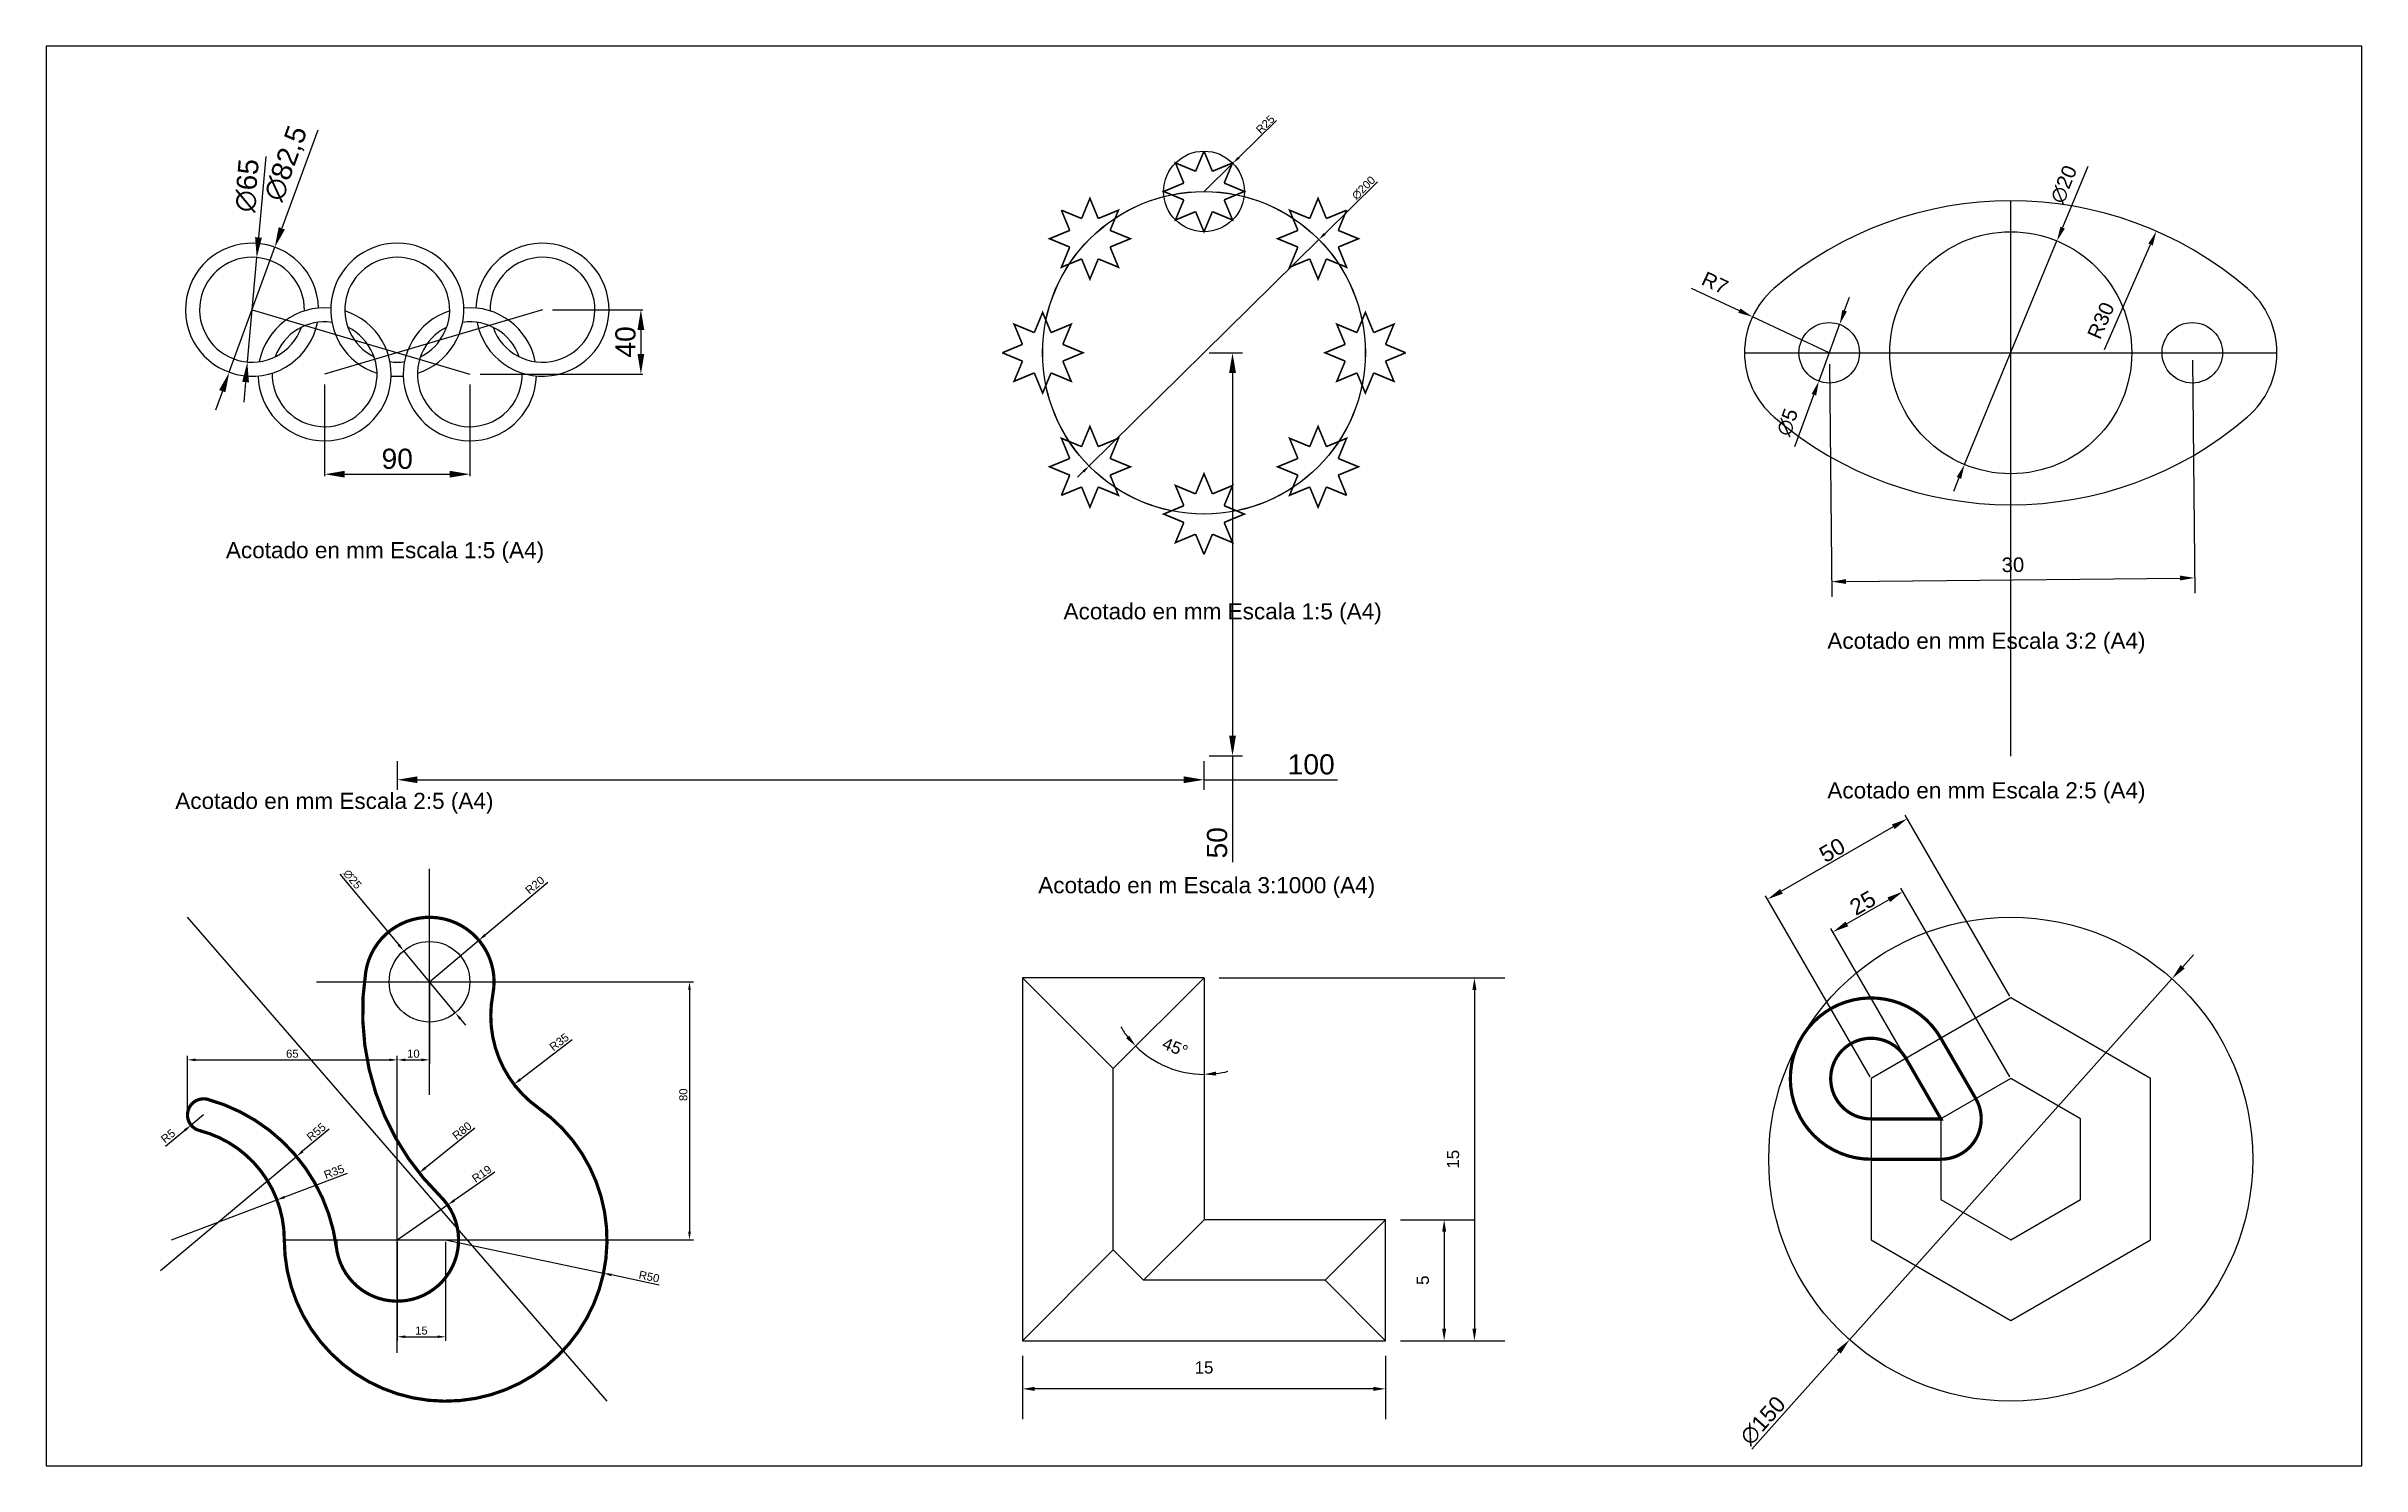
# Model space of a CAD drawing. Header units: millimetres. Extents: x 89 to 376, y 26 to 202.
import ezdxf

# ---------------------------------------------------------------- set-up
doc = ezdxf.new("R2010")
doc.units = ezdxf.units.MM
for name, color, linetype in [('cota', 8, 'Continuous'), ('Cotas', 8, 'Continuous'), ('ctoa', 8, 'Continuous')]:
    doc.layers.add(name, color=color, linetype=linetype)
doc.styles.get("Standard").update_dxf_attribs({"font": 'arial.ttf'})
doc.dimstyles.new('ISO-25', dxfattribs={"dimtxt": 2.5, "dimasz": 2.5, "dimexe": 1.25, "dimexo": 0.625, "dimtad": 1, "dimtxsty": 'Standard', "dimcen": 2.5, "dimadec": 0, "dimazin": 0, "dimtfac": 1, "dimtmove": 0, "dimatfit": 3, "dimfxl": 1, "dimarcsym": 0})

# ---------------------------------------------------------------- blocks, each defined once
blk = doc.blocks.new('*D10')
at = {"layer": 'Cotas', "color": 0, "lineweight": -2, "transparency": 16777216}
for p, q in [((-81.5, 121.6), (-86, 71.5)), ((-92.9, -5.7), (-87.1, 59)), ((-94, -18.2), (-95.1, -30.6))]:
    blk.add_line(p, q, dxfattribs=at)
at = {"layer": 'Cotas', "color": 0, "transparency": 16777216}
for points in [[(-88.1, 71.7), (-83.9, 71.3), (-87.1, 59)], [(-96.1, -18), (-91.9, -18.3), (-92.9, -5.7)]]:
    blk.add_solid(points, dxfattribs=at)
at = {"layer": 'Defpoints', "color": 0, "transparency": 16777216}
for p in [(-87.1, 59), (-92.9, -5.7)]:
    blk.add_point(p, dxfattribs=at)
at = {"layer": 'Cotas', "color": 0, "transparency": 16777216, "insert": (-93, 103.7), "char_height": 12.5, "attachment_point": 5, "rotation": 84.8784}
blk.add_mtext('∅65', dxfattribs=at)
blk = doc.blocks.new('*D11')
at = {"layer": 'Cotas', "color": 0, "lineweight": -2, "transparency": 16777216}
for p, q in [((-49.3, 138.1), (-71.6, 77.2)), ((-104.1, -12.1), (-75.9, 65.4)), ((-108.4, -23.8), (-112.7, -35.6))]:
    blk.add_line(p, q, dxfattribs=at)
at = {"layer": 'Cotas', "color": 0, "transparency": 16777216}
for points in [[(-73.5, 77.9), (-69.6, 76.4), (-75.9, 65.4)], [(-110.4, -23.1), (-106.5, -24.5), (-104.1, -12.1)]]:
    blk.add_solid(points, dxfattribs=at)
at = {"layer": 'Defpoints', "color": 0, "transparency": 16777216}
for p in [(-75.9, 65.4), (-104.1, -12.1)]:
    blk.add_point(p, dxfattribs=at)
at = {"layer": 'Cotas', "color": 0, "transparency": 16777216, "insert": (-68.5, 117.2), "char_height": 12.5, "attachment_point": 5, "rotation": 69.9387}
blk.add_mtext('∅82,5', dxfattribs=at)
blk = doc.blocks.new('*D12')
at = {"layer": 'Cotas', "color": 0, "lineweight": -2, "transparency": 16777216}
for p, q in [((-45, -19.6), (-45, -76.5)), ((45, -19.6), (45, -76.5)), ((-32.5, -75.3), (32.5, -75.3))]:
    blk.add_line(p, q, dxfattribs=at)
at = {"layer": 'Cotas', "color": 0, "transparency": 16777216}
for points in [[(-32.5, -73.2), (-32.5, -77.4), (-45, -75.3)], [(32.5, -73.2), (32.5, -77.4), (45, -75.3)]]:
    blk.add_solid(points, dxfattribs=at)
at = {"layer": 'Defpoints', "color": 0, "transparency": 16777216}
for p in [(-45, -13.3), (45, -13.3), (45, -75.3)]:
    blk.add_point(p, dxfattribs=at)
at = {"layer": 'Cotas', "color": 0, "transparency": 16777216, "insert": (0, -65.8), "char_height": 12.5, "attachment_point": 5}
blk.add_mtext('90', dxfattribs=at)
blk = doc.blocks.new('*D13')
at = {"layer": 'Cotas', "color": 0, "lineweight": -2, "transparency": 16777216}
for p, q in [((96.3, 26.7), (152.2, 26.7)), ((151, 14.2), (151, -0.8)), ((51.3, -13.3), (152.2, -13.3))]:
    blk.add_line(p, q, dxfattribs=at)
at = {"layer": 'Cotas', "color": 0, "transparency": 16777216}
for points in [[(148.9, 14.2), (153.1, 14.2), (151, 26.7)], [(148.9, -0.8), (153.1, -0.8), (151, -13.3)]]:
    blk.add_solid(points, dxfattribs=at)
at = {"layer": 'Defpoints', "color": 0, "transparency": 16777216}
for p in [(90, 26.7), (45, -13.3), (151, -13.3)]:
    blk.add_point(p, dxfattribs=at)
at = {"layer": 'Cotas', "color": 0, "transparency": 16777216, "insert": (141.5, 6.7), "char_height": 12.5, "attachment_point": 5, "rotation": 90}
blk.add_mtext('40', dxfattribs=at)
blk = doc.blocks.new('*D20')
at = {"layer": 'cota', "color": 0, "lineweight": -2, "transparency": 16777216}
for p, q in [((-14.99, -0.94), (-14.79, -20.17)), ((15.01, -0.62), (15.21, -19.86)), ((-13.61, -18.91), (13.99, -18.62))]:
    blk.add_line(p, q, dxfattribs=at)
at = {"layer": 'cota', "color": 0, "transparency": 16777216}
for points in [[(-13.61, -18.71), (-13.6, -19.11), (-14.81, -18.92)], [(13.99, -18.42), (14, -18.82), (15.19, -18.61)]]:
    blk.add_solid(points, dxfattribs=at)
at = {"layer": 'Defpoints', "color": 0, "transparency": 16777216}
for p in [(-15, -0.31), (15, 0), (15.19, -18.61)]:
    blk.add_point(p, dxfattribs=at)
at = {"layer": 'cota', "color": 0, "transparency": 16777216, "insert": (0.18, -17.53), "char_height": 1.2, "attachment_point": 5, "rotation": 0.595}
blk.add_mtext('30', dxfattribs=at)
blk = doc.blocks.new('*D21')
at = {"layer": 'cota', "color": 0, "lineweight": -2, "transparency": 16777216}
blk.add_line((7.76, 0.28), (11.55, 8.95), dxfattribs=at)
at = {"layer": 'cota', "color": 0, "transparency": 16777216}
blk.add_solid([(11.37, 9.03), (11.74, 8.87), (12.03, 10.04)], dxfattribs=at)
at = {"layer": 'Defpoints', "color": 0, "transparency": 16777216}
for p in [(12.03, 10.04), (0, -17.44)]:
    blk.add_point(p, dxfattribs=at)
at = {"layer": 'cota', "color": 0, "transparency": 16777216, "insert": (7.45, 2.66), "char_height": 1.2, "attachment_point": 5, "rotation": 66.3506}
blk.add_mtext('R30', dxfattribs=at)
blk = doc.blocks.new('*D22')
at = {"layer": 'cota', "color": 0, "lineweight": -2, "transparency": 16777216}
for p, q in [((6.38, 15.4), (4.28, 10.35)), ((-3.82, -9.24), (3.82, 9.24)), ((-4.28, -10.35), (-4.74, -11.46))]:
    blk.add_line(p, q, dxfattribs=at)
at = {"layer": 'cota', "color": 0, "transparency": 16777216}
for points in [[(4.1, 10.42), (4.47, 10.27), (3.82, 9.24)], [(-4.47, -10.27), (-4.1, -10.42), (-3.82, -9.24)]]:
    blk.add_solid(points, dxfattribs=at)
at = {"layer": 'Defpoints', "color": 0, "transparency": 16777216}
for p in [(3.82, 9.24), (-3.82, -9.24)]:
    blk.add_point(p, dxfattribs=at)
at = {"layer": 'cota', "color": 0, "transparency": 16777216, "insert": (4.39, 13.92), "char_height": 1.2, "attachment_point": 5, "rotation": 67.5115}
blk.add_mtext('∅20', dxfattribs=at)
blk = doc.blocks.new('*D23')
at = {"layer": 'cota', "color": 0, "lineweight": -2, "transparency": 16777216}
for p, q in [((-13.73, 3.48), (-13.32, 4.6)), ((-14.14, 2.35), (-15.86, -2.35)), ((-17.83, -7.75), (-16.27, -3.48))]:
    blk.add_line(p, q, dxfattribs=at)
at = {"layer": 'cota', "color": 0, "transparency": 16777216}
for points in [[(-13.92, 3.54), (-13.54, 3.41), (-14.14, 2.35)], [(-16.46, -3.41), (-16.08, -3.54), (-15.86, -2.35)]]:
    blk.add_solid(points, dxfattribs=at)
at = {"layer": 'Defpoints', "color": 0, "transparency": 16777216}
for p in [(-14.14, 2.35), (-15.86, -2.35)]:
    blk.add_point(p, dxfattribs=at)
at = {"layer": 'cota', "color": 0, "transparency": 16777216, "insert": (-18.45, -5.74), "char_height": 1.2, "attachment_point": 5, "rotation": 69.9714}
blk.add_mtext('∅5', dxfattribs=at)
blk = doc.blocks.new('*D24')
at = {"layer": 'cota', "color": 0, "lineweight": -2, "transparency": 16777216}
for p, q in [((-26.4, 5.34), (-22.43, 3.48)), ((-15, 0), (-21.34, 2.97))]:
    blk.add_line(p, q, dxfattribs=at)
at = {"layer": 'cota', "color": 0, "transparency": 16777216}
blk.add_solid([(-22.34, 3.66), (-22.51, 3.3), (-21.34, 2.97)], dxfattribs=at)
at = {"layer": 'Defpoints', "color": 0, "transparency": 16777216}
for p in [(-21.34, 2.97), (-15, 0)]:
    blk.add_point(p, dxfattribs=at)
at = {"layer": 'cota', "color": 0, "transparency": 16777216, "insert": (-24.44, 5.77), "char_height": 1.2, "attachment_point": 5, "rotation": 334.9047}
blk.add_mtext('R7', dxfattribs=at)
blk = doc.blocks.new('*D122')
at = {"layer": 'cota', "color": 0, "lineweight": -2, "transparency": 16777216}
for p, q in [((53.28, 59.67), (56.61, 63.4)), ((49.95, 55.94), (-49.95, -55.94)), ((-80.22, -89.84), (-53.28, -59.67))]:
    blk.add_line(p, q, dxfattribs=at)
at = {"layer": 'cota', "color": 0, "transparency": 16777216}
for points in [[(52.66, 60.23), (53.9, 59.12), (49.95, 55.94)], [(-53.9, -59.12), (-52.66, -60.23), (-49.95, -55.94)]]:
    blk.add_solid(points, dxfattribs=at)
at = {"layer": 'Defpoints', "color": 0, "transparency": 16777216}
for p in [(49.95, 55.94), (-49.95, -55.94)]:
    blk.add_point(p, dxfattribs=at)
at = {"layer": 'cota', "color": 0, "transparency": 16777216, "insert": (-76.79, -81.03), "char_height": 5, "attachment_point": 5, "rotation": 48.23898}
blk.add_mtext('∅150', dxfattribs=at)
blk = doc.blocks.new('*D123')
at = {"layer": 'cota', "color": 0, "lineweight": -2, "transparency": 16777216}
for p, q in [((-37.79, 80.45), (-50.78, 72.95)), ((-0.31, 25.54), (-34.08, 84.03)), ((-21.96, 13.04), (-55.73, 71.53))]:
    blk.add_line(p, q, dxfattribs=at)
at = {"layer": 'cota', "color": 0, "transparency": 16777216}
for points in [[(-38.2, 81.17), (-37.37, 79.73), (-33.46, 82.95)], [(-51.19, 73.67), (-50.36, 72.23), (-55.11, 70.45)]]:
    blk.add_solid(points, dxfattribs=at)
at = {"layer": 'Defpoints', "color": 0, "transparency": 16777216}
for p in [(-55.11, 70.45), (0, 25), (-21.65, 12.5)]:
    blk.add_point(p, dxfattribs=at)
at = {"layer": 'cota', "color": 0, "transparency": 16777216, "insert": (-45.87, 79.45), "char_height": 5, "attachment_point": 5, "rotation": 30}
blk.add_mtext('25', dxfattribs=at)
blk = doc.blocks.new('*D124')
at = {"layer": 'cota', "color": 0, "lineweight": -2, "transparency": 16777216}
for p, q in [((-36.41, 103.06), (-71.05, 83.06)), ((-0.31, 50.54), (-32.7, 106.64)), ((-43.61, 25.54), (-76, 81.64))]:
    blk.add_line(p, q, dxfattribs=at)
at = {"layer": 'cota', "color": 0, "transparency": 16777216}
for points in [[(-36.82, 103.78), (-35.99, 102.34), (-32.08, 105.56)], [(-71.47, 83.78), (-70.63, 82.34), (-75.38, 80.56)]]:
    blk.add_solid(points, dxfattribs=at)
at = {"layer": 'Defpoints', "color": 0, "transparency": 16777216}
for p in [(-75.38, 80.56), (0, 50), (-43.3, 25)]:
    blk.add_point(p, dxfattribs=at)
at = {"layer": 'cota', "color": 0, "transparency": 16777216, "insert": (-55.32, 95.81), "char_height": 5, "attachment_point": 5, "rotation": 30}
blk.add_mtext('50', dxfattribs=at)
blk = doc.blocks.new('*U51')
blk.add_circle((100, 100), 100)
blk = doc.blocks.new('*U52')
at = {"layer": 'ctoa', "color": 0, "linetype": 'ByBlock', "lineweight": -2, "transparency": 16777216}
for p, rotation in [((1934.3, 596.2), 45.00000000000001), ((2075.8, 737.6), 135), ((1934.3, 879), 225.0000000000001), ((1792.9, 737.6), 315), ((2034.3, 637.6), 90.00000000000001), ((2034.3, 837.6), 180), ((1834.3, 837.6), 269.9999999999999)]:
    blk.add_blockref('*U51', p, dxfattribs=dict(at, rotation=rotation))
blk.add_blockref('*U51', (1834.3, 637.6), dxfattribs=at)
blk = doc.blocks.new('*D53')
at = {"layer": 'ctoa', "color": 0, "lineweight": -2, "transparency": 16777216}
for p, q in [((107.6, 106), (74.8, 73.7)), ((-71.2, -70.2), (71.2, 70.2)), ((-74.8, -73.7), (-78.3, -77.2))]:
    blk.add_line(p, q, dxfattribs=at)
at = {"layer": 'ctoa', "color": 0, "transparency": 16777216}
for points in [[(74.2, 74.3), (75.4, 73.1), (71.2, 70.2)], [(-75.4, -73.1), (-74.2, -74.3), (-71.2, -70.2)]]:
    blk.add_solid(points, dxfattribs=at)
at = {"layer": 'Defpoints', "color": 0, "transparency": 16777216}
for p in [(71.2, 70.2), (-71.2, -70.2)]:
    blk.add_point(p, dxfattribs=at)
at = {"layer": 'ctoa', "color": 0, "transparency": 16777216, "insert": (98.9, 102.2), "char_height": 5, "attachment_point": 5, "rotation": 44.5877}
blk.add_mtext('∅200', dxfattribs=at)
blk = doc.blocks.new('*U54')
at = {"const_width": 1}
for points in [[(-5.2, 12.5), (-17.7, 17.7), (-12.5, 5.2)], [(0, 25), (-5.2, 12.5)], [(5.2, 12.5), (0, 25)], [(12.5, 5.2), (17.7, 17.7), (5.2, 12.5)], [(-12.5, 5.2), (-25, 0), (-12.5, -5.2)], [(12.5, -5.2), (25, 0), (12.5, 5.2)], [(-12.5, -5.2), (-17.7, -17.7), (-5.2, -12.5)], [(-5.2, -12.5), (0, -25), (5.2, -12.5)], [(5.2, -12.5), (17.7, -17.7), (12.5, -5.2)]]:
    blk.add_lwpolyline(points, dxfattribs=at)
blk = doc.blocks.new('*U55')
at = {"color": 0, "linetype": 'ByBlock', "lineweight": -2, "transparency": 16777216}
blk.add_blockref('*U54', (0, 100), dxfattribs=at)
for p, rotation in [((-70.7, 70.7), 45.00000000000001), ((70.7, 70.7), 315.0000000000001), ((-100, 0), 90), ((100, 0), 270), ((-70.7, -70.7), 135), ((70.7, -70.7), 225.0000000000001), ((0, -100), 180)]:
    blk.add_blockref('*U54', p, dxfattribs=dict(at, rotation=rotation))
blk = doc.blocks.new('*D56')
at = {"layer": 'ctoa', "color": 0, "lineweight": -2, "transparency": 16777216}
for p, q in [((45, 143.9), (21.5, 121)), ((0, 100), (17.9, 117.5))]:
    blk.add_line(p, q, dxfattribs=at)
at = {"layer": 'ctoa', "color": 0, "transparency": 16777216}
blk.add_solid([(20.9, 121.5), (22.1, 120.4), (17.9, 117.5)], dxfattribs=at)
at = {"layer": 'Defpoints', "color": 0, "transparency": 16777216}
for p in [(17.9, 117.5), (0, 100)]:
    blk.add_point(p, dxfattribs=at)
at = {"layer": 'ctoa', "color": 0, "transparency": 16777216, "insert": (38, 141.6), "char_height": 5, "attachment_point": 5, "rotation": 44.3022}
blk.add_mtext('R25', dxfattribs=at)
blk = doc.blocks.new('*D62')
at = {"layer": 'cota', "color": 0, "lineweight": -2, "transparency": 16777216}
for p, q in [((0.625, 7.5), (12.423, 7.5)), ((11.173, 7), (11.173, -7)), ((8.125, -7.5), (12.423, -7.5))]:
    blk.add_line(p, q, dxfattribs=at)
at = {"layer": 'cota', "color": 0, "transparency": 16777216}
for points in [[(11.09, 7), (11.256, 7), (11.173, 7.5)], [(11.09, -7), (11.256, -7), (11.173, -7.5)]]:
    blk.add_solid(points, dxfattribs=at)
at = {"layer": 'Defpoints', "color": 0, "transparency": 16777216}
for p in [(0, 7.5), (7.5, -7.5), (11.173, -7.5)]:
    blk.add_point(p, dxfattribs=at)
at = {"layer": 'cota', "color": 0, "transparency": 16777216, "insert": (10.293, 0), "char_height": 0.5, "attachment_point": 5, "rotation": 90}
blk.add_mtext('15', dxfattribs=at)
blk = doc.blocks.new('*D63')
at = {"layer": 'cota', "color": 0, "lineweight": -2, "transparency": 16777216}
for p, q in [((8.125, -2.5), (11.173, -2.5)), ((9.923, -3), (9.923, -7)), ((8.125, -7.5), (11.173, -7.5))]:
    blk.add_line(p, q, dxfattribs=at)
at = {"layer": 'cota', "color": 0, "transparency": 16777216}
for points in [[(9.84, -3), (10.006, -3), (9.923, -2.5)], [(9.84, -7), (10.006, -7), (9.923, -7.5)]]:
    blk.add_solid(points, dxfattribs=at)
at = {"layer": 'Defpoints', "color": 0, "transparency": 16777216}
for p in [(7.5, -2.5), (7.5, -7.5), (9.923, -7.5)]:
    blk.add_point(p, dxfattribs=at)
at = {"layer": 'cota', "color": 0, "transparency": 16777216, "insert": (9.044, -5), "char_height": 0.5, "attachment_point": 5, "rotation": 90}
blk.add_mtext('5', dxfattribs=at)
blk = doc.blocks.new('*D64')
at = {"layer": 'cota', "color": 0, "lineweight": -2, "transparency": 16777216}
for p, q in [((-7.5, -8.125), (-7.5, -10.74)), ((7.5, -8.125), (7.5, -10.74)), ((7, -9.49), (-7, -9.49))]:
    blk.add_line(p, q, dxfattribs=at)
at = {"layer": 'cota', "color": 0, "transparency": 16777216}
for points in [[(-7, -9.407), (-7, -9.573), (-7.5, -9.49)], [(7, -9.407), (7, -9.573), (7.5, -9.49)]]:
    blk.add_solid(points, dxfattribs=at)
at = {"layer": 'Defpoints', "color": 0, "transparency": 16777216}
for p in [(-7.5, -7.5), (7.5, -7.5), (-7.5, -9.49)]:
    blk.add_point(p, dxfattribs=at)
at = {"layer": 'cota', "color": 0, "transparency": 16777216, "insert": (0, -8.61), "char_height": 0.5, "attachment_point": 5}
blk.add_mtext('15', dxfattribs=at)
blk = doc.blocks.new('*D65')
at = {"layer": 'cota', "color": 0, "lineweight": -2, "transparency": 16777216}
for start, end in [(210.63614, 217.81807), (225, 270), (277.18193, 284.36386)]:
    blk.add_arc((0, 7.5), 3.991, start, end, dxfattribs=at)
at = {"layer": 'cota', "color": 0, "transparency": 16777216}
for points in [[(-3.091, 5.108), (-3.216, 4.997), (-2.822, 4.678)], [(0.504, 3.457), (0.494, 3.623), (0, 3.509)]]:
    blk.add_solid(points, dxfattribs=at)
at = {"layer": 'Defpoints', "color": 0, "transparency": 16777216}
for p in [(0, 7.5), (0, 7.5), (-1.996, 4.043), (-3.75, 3.75), (0, -2.5)]:
    blk.add_point(p, dxfattribs=at)
at = {"layer": 'cota', "color": 0, "transparency": 16777216, "insert": (-1.191, 4.625), "char_height": 0.5, "attachment_point": 5, "rotation": 337.5}
blk.add_mtext('45°', dxfattribs=at)
blk = doc.blocks.new('*D106')
at = {"layer": 'cota', "color": 0, "lineweight": -2, "transparency": 16777216}
for p, q in [((0, -25.62), (0, -56.28)), ((15, -25.62), (15, -56.28)), ((2.5, -55.03), (12.5, -55.03))]:
    blk.add_line(p, q, dxfattribs=at)
at = {"layer": 'cota', "color": 0, "transparency": 16777216}
for points in [[(2.5, -54.61), (2.5, -55.44), (0, -55.03)], [(12.5, -54.61), (12.5, -55.44), (15, -55.03)]]:
    blk.add_solid(points, dxfattribs=at)
at = {"layer": 'Defpoints', "color": 0, "transparency": 16777216}
for p in [(0, -25), (15, -25), (15, -55.03)]:
    blk.add_point(p, dxfattribs=at)
at = {"layer": 'cota', "color": 0, "transparency": 16777216, "insert": (7.5, -53.12), "char_height": 2.5, "attachment_point": 5}
blk.add_mtext('15', dxfattribs=at)
blk = doc.blocks.new('*D107')
at = {"layer": 'cota', "color": 0, "lineweight": -2, "transparency": 16777216}
for p, q in [((30.24, -4.04), (17.67, -12.75)), ((0, -25), (15.62, -14.18))]:
    blk.add_line(p, q, dxfattribs=at)
at = {"layer": 'cota', "color": 0, "transparency": 16777216}
blk.add_solid([(17.43, -12.41), (17.91, -13.1), (15.62, -14.18)], dxfattribs=at)
at = {"layer": 'Defpoints', "color": 0, "transparency": 16777216}
for p in [(15.62, -14.18), (0, -25)]:
    blk.add_point(p, dxfattribs=at)
at = {"layer": 'cota', "color": 0, "transparency": 16777216, "insert": (26.19, -4.54), "char_height": 2.5, "attachment_point": 5, "rotation": 34.71945}
blk.add_mtext('R19', dxfattribs=at)
blk = doc.blocks.new('*D108')
at = {"layer": 'cota', "color": 0, "lineweight": -2, "transparency": 16777216}
blk.add_line((24.08, 9.6), (8.74, -2.66), dxfattribs=at)
at = {"layer": 'cota', "color": 0, "transparency": 16777216}
blk.add_solid([(8.48, -2.34), (9, -2.99), (6.78, -4.22)], dxfattribs=at)
at = {"layer": 'Defpoints', "color": 0, "transparency": 16777216}
for p in [(69.28, 45.72), (6.78, -4.22)]:
    blk.add_point(p, dxfattribs=at)
at = {"layer": 'cota', "color": 0, "transparency": 16777216, "insert": (20.07, 8.83), "char_height": 2.5, "attachment_point": 5, "rotation": 38.63068}
blk.add_mtext('R80', dxfattribs=at)
blk = doc.blocks.new('*D109')
at = {"layer": 'cota', "color": 0, "lineweight": -2, "transparency": 16777216}
blk.add_line((54.21, 37.01), (38.15, 24.75), dxfattribs=at)
at = {"layer": 'cota', "color": 0, "transparency": 16777216}
blk.add_solid([(37.89, 25.08), (38.4, 24.42), (36.16, 23.23)], dxfattribs=at)
at = {"layer": 'Defpoints', "color": 0, "transparency": 16777216}
for p in [(63.98, 44.47), (36.16, 23.23)]:
    blk.add_point(p, dxfattribs=at)
at = {"layer": 'cota', "color": 0, "transparency": 16777216, "insert": (50.18, 36.32), "char_height": 2.5, "attachment_point": 5, "rotation": 37.35252}
blk.add_mtext('R35', dxfattribs=at)
blk = doc.blocks.new('*D110')
at = {"layer": 'cota', "color": 0, "lineweight": -2, "transparency": 16777216}
for p, q in [((46.64, 85.83), (27.22, 69.49)), ((10, 55), (25.3, 67.88))]:
    blk.add_line(p, q, dxfattribs=at)
at = {"layer": 'cota', "color": 0, "transparency": 16777216}
blk.add_solid([(26.95, 69.81), (27.48, 69.17), (25.3, 67.88)], dxfattribs=at)
at = {"layer": 'Defpoints', "color": 0, "transparency": 16777216}
for p in [(25.3, 67.88), (10, 55)]:
    blk.add_point(p, dxfattribs=at)
at = {"layer": 'cota', "color": 0, "transparency": 16777216, "insert": (42.65, 84.97), "char_height": 2.5, "attachment_point": 5, "rotation": 40.08248}
blk.add_mtext('R20', dxfattribs=at)
blk = doc.blocks.new('*D111')
at = {"layer": 'cota', "color": 0, "lineweight": -2, "transparency": 16777216}
for p, q in [((-17.83, 88.42), (0.4, 66.53)), ((18, 45.39), (2, 64.61)), ((19.6, 43.47), (21.2, 41.55))]:
    blk.add_line(p, q, dxfattribs=at)
at = {"layer": 'cota', "color": 0, "transparency": 16777216}
for points in [[(0.72, 66.79), (0.08, 66.26), (2, 64.61)], [(19.92, 43.74), (19.28, 43.21), (18, 45.39)]]:
    blk.add_solid(points, dxfattribs=at)
at = {"layer": 'Defpoints', "color": 0, "transparency": 16777216}
for p in [(2, 64.61), (18, 45.39)]:
    blk.add_point(p, dxfattribs=at)
at = {"layer": 'cota', "color": 0, "transparency": 16777216, "insert": (-13.89, 86.78), "char_height": 2.5, "attachment_point": 5, "rotation": 309.78369}
blk.add_mtext('∅25', dxfattribs=at)
blk = doc.blocks.new('*D112')
at = {"layer": 'cota', "color": 0, "lineweight": -2, "transparency": 16777216}
for p, q in [((-65, 14.35), (-65, 32.05)), ((-62.5, 30.8), (-2.5, 30.8)), ((0, -24.38), (0, 32.05))]:
    blk.add_line(p, q, dxfattribs=at)
at = {"layer": 'cota', "color": 0, "transparency": 16777216}
for points in [[(-62.5, 31.22), (-62.5, 30.39), (-65, 30.8)], [(-2.5, 31.22), (-2.5, 30.39), (0, 30.8)]]:
    blk.add_solid(points, dxfattribs=at)
at = {"layer": 'Defpoints', "color": 0, "transparency": 16777216}
for p in [(0, 30.8), (-65, 13.73), (0, -25)]:
    blk.add_point(p, dxfattribs=at)
at = {"layer": 'cota', "color": 0, "transparency": 16777216, "insert": (-32.5, 32.71), "char_height": 2.5, "attachment_point": 5}
blk.add_mtext('65', dxfattribs=at)
blk = doc.blocks.new('*D113')
at = {"layer": 'cota', "color": 0, "lineweight": -2, "transparency": 16777216}
for p, q in [((10.62, 55), (91.81, 55)), ((90.56, 52.5), (90.56, -22.5)), ((0.63, -25), (91.81, -25))]:
    blk.add_line(p, q, dxfattribs=at)
at = {"layer": 'cota', "color": 0, "transparency": 16777216}
for points in [[(90.14, 52.5), (90.98, 52.5), (90.56, 55)], [(90.14, -22.5), (90.98, -22.5), (90.56, -25)]]:
    blk.add_solid(points, dxfattribs=at)
at = {"layer": 'Defpoints', "color": 0, "transparency": 16777216}
for p in [(10, 55), (0, -25), (90.56, -25)]:
    blk.add_point(p, dxfattribs=at)
at = {"layer": 'cota', "color": 0, "transparency": 16777216, "insert": (88.66, 20), "char_height": 2.5, "attachment_point": 5, "rotation": 90}
blk.add_mtext('80', dxfattribs=at)
blk = doc.blocks.new('*D114')
at = {"layer": 'cota', "color": 0, "lineweight": -2, "transparency": 16777216}
for p, q in [((10, 54.38), (10, 29.55)), ((0, -24.38), (0, 32.05)), ((2.5, 30.8), (7.5, 30.8))]:
    blk.add_line(p, q, dxfattribs=at)
at = {"layer": 'cota', "color": 0, "transparency": 16777216}
for points in [[(2.5, 31.22), (2.5, 30.39), (0, 30.8)], [(7.5, 31.22), (7.5, 30.39), (10, 30.8)]]:
    blk.add_solid(points, dxfattribs=at)
at = {"layer": 'Defpoints', "color": 0, "transparency": 16777216}
for p in [(10, 55), (10, 30.8), (0, -25)]:
    blk.add_point(p, dxfattribs=at)
at = {"layer": 'cota', "color": 0, "transparency": 16777216, "insert": (5, 32.71), "char_height": 2.5, "attachment_point": 5}
blk.add_mtext('10', dxfattribs=at)
blk = doc.blocks.new('*D115')
at = {"layer": 'cota', "color": 0, "lineweight": -2, "transparency": 16777216}
for p, q in [((15, -25), (63.92, -35.34)), ((81.19, -38.99), (66.36, -35.86))]:
    blk.add_line(p, q, dxfattribs=at)
at = {"layer": 'cota', "color": 0, "transparency": 16777216}
blk.add_solid([(66.45, -35.45), (66.28, -36.27), (63.92, -35.34)], dxfattribs=at)
at = {"layer": 'Defpoints', "color": 0, "transparency": 16777216}
for p in [(15, -25), (63.92, -35.34)]:
    blk.add_point(p, dxfattribs=at)
at = {"layer": 'cota', "color": 0, "transparency": 16777216, "insert": (78.05, -36.39), "char_height": 2.5, "attachment_point": 5, "rotation": 348.0618}
blk.add_mtext('R50', dxfattribs=at)
blk = doc.blocks.new('*D116')
at = {"layer": 'cota', "color": 0, "lineweight": -2, "transparency": 16777216}
for p, q in [((-21.11, 9.33), (-29.31, 2.47)), ((-73.4, -34.44), (-31.22, 0.86))]:
    blk.add_line(p, q, dxfattribs=at)
at = {"layer": 'cota', "color": 0, "transparency": 16777216}
blk.add_solid([(-29.57, 2.79), (-29.04, 2.15), (-31.22, 0.86)], dxfattribs=at)
at = {"layer": 'Defpoints', "color": 0, "transparency": 16777216}
for p in [(-31.22, 0.86), (-73.4, -34.44)]:
    blk.add_point(p, dxfattribs=at)
at = {"layer": 'cota', "color": 0, "transparency": 16777216, "insert": (-25.1, 8.46), "char_height": 2.5, "attachment_point": 5, "rotation": 39.93459}
blk.add_mtext('R55', dxfattribs=at)
blk = doc.blocks.new('*D117')
at = {"layer": 'cota', "color": 0, "lineweight": -2, "transparency": 16777216}
for p, q in [((-15.51, -4.37), (-34.93, -11.72)), ((-70, -25), (-37.27, -12.61))]:
    blk.add_line(p, q, dxfattribs=at)
at = {"layer": 'cota', "color": 0, "transparency": 16777216}
blk.add_solid([(-35.08, -11.33), (-34.78, -12.11), (-37.27, -12.61)], dxfattribs=at)
at = {"layer": 'Defpoints', "color": 0, "transparency": 16777216}
for p in [(-37.27, -12.61), (-70, -25)]:
    blk.add_point(p, dxfattribs=at)
at = {"layer": 'cota', "color": 0, "transparency": 16777216, "insert": (-19.57, -3.87), "char_height": 2.5, "attachment_point": 5, "rotation": 20.73782}
blk.add_mtext('R35', dxfattribs=at)
blk = doc.blocks.new('*D118')
at = {"layer": 'cota', "color": 0, "lineweight": -2, "transparency": 16777216}
for p, q in [((-71.85, 4.05), (-65.81, 8.98)), ((-60, 13.73), (-63.87, 10.57))]:
    blk.add_line(p, q, dxfattribs=at)
at = {"layer": 'cota', "color": 0, "transparency": 16777216}
blk.add_solid([(-66.07, 9.31), (-65.54, 8.66), (-63.87, 10.57)], dxfattribs=at)
at = {"layer": 'Defpoints', "color": 0, "transparency": 16777216}
for p in [(-63.87, 10.57), (-60, 13.73)]:
    blk.add_point(p, dxfattribs=at)
at = {"layer": 'cota', "color": 0, "transparency": 16777216, "insert": (-71, 7.19), "char_height": 2.5, "attachment_point": 5, "rotation": 39.25544}
blk.add_mtext('R5', dxfattribs=at)
blk = doc.blocks.new('*D125')
at = {"layer": 'cota', "color": 0, "lineweight": -2, "transparency": 16777216}
for p, q in [((232.82, 163.71), (236.98, 163.71)), ((235.73, 161.21), (235.73, 116.21)), ((232.82, 113.71), (236.98, 113.71)), ((235.73, 113.71), (235.73, 100.53))]:
    blk.add_line(p, q, dxfattribs=at)
at = {"layer": 'cota', "color": 0, "transparency": 16777216}
for points in [[(235.31, 161.21), (236.15, 161.21), (235.73, 163.71)], [(235.31, 116.21), (236.15, 116.21), (235.73, 113.71)]]:
    blk.add_solid(points, dxfattribs=at)
at = {"layer": 'Defpoints', "color": 0, "transparency": 16777216}
for p in [(232.19, 163.71), (235.73, 163.71), (232.19, 113.71)]:
    blk.add_point(p, dxfattribs=at)
at = {"layer": 'cota', "color": 0, "transparency": 16777216, "insert": (233.83, 102.94), "char_height": 2.5, "attachment_point": 5, "rotation": 90}
blk.add_mtext('50', dxfattribs=at)
blk = doc.blocks.new('*D126')
at = {"layer": 'cota', "color": 0, "lineweight": -2, "transparency": 16777216}
for p, q in [((132.19, 113.08), (132.19, 109.51)), ((232.19, 113.08), (232.19, 109.51)), ((134.69, 110.76), (229.69, 110.76)), ((232.19, 110.76), (248.75, 110.76))]:
    blk.add_line(p, q, dxfattribs=at)
at = {"layer": 'cota', "color": 0, "transparency": 16777216}
for points in [[(134.69, 111.18), (134.69, 110.34), (132.19, 110.76)], [(229.69, 111.18), (229.69, 110.34), (232.19, 110.76)]]:
    blk.add_solid(points, dxfattribs=at)
at = {"layer": 'Defpoints', "color": 0, "transparency": 16777216}
for p in [(132.19, 113.71), (232.19, 113.71), (132.19, 110.76)]:
    blk.add_point(p, dxfattribs=at)
at = {"layer": 'cota', "color": 0, "transparency": 16777216, "insert": (245.48, 112.66), "char_height": 2.5, "attachment_point": 5}
blk.add_mtext('100', dxfattribs=at)
blk = doc.blocks.new('tarea2.1')
for centre, radius, start, end in [((-90, 26.667), 41.25, 1.497366, 349.082484), ((-90, 26.667), 32.5, 358.78016, 340.504826), ((0, 26.667), 41.25, 287.650437, 252.349563), ((0, 26.667), 32.5, 296.228096, 243.771904), ((90, 26.667), 41.25, 190.917516, 178.502634), ((90, 26.667), 32.5, 199.495174, 181.21984), ((-45, -13.333), 41.25, 181.497366, 72.349563), ((-45, -13.333), 41.25, 84.764445, 169.082484), ((-45, -13.333), 32.5, 178.78016, 63.771904), ((-45, -13.333), 32.5, 82.047239, 160.504826), ((45, -13.333), 41.25, 107.650437, 358.502634), ((45, -13.333), 32.5, 116.228096, 1.21984), ((45, -13.333), 32.5, 19.495174, 97.952761), ((45, -13.333), 41.25, 10.917516, 95.235555), ((0, 26.667), 32.5, 262.047239, 277.952761), ((0, 26.667), 41.25, 264.764445, 275.235555)]:
    blk.add_arc(centre, radius, start, end)
at = {"layer": 'Cotas'}
for p, q in [((-90, 26.667), (45, -13.333)), ((90, 26.667), (-45, -13.333))]:
    blk.add_line(p, q, dxfattribs=at)
for p1, p2, picture, middle in [((-104.15, -12.081), (-75.85, 65.414), '*D11', (-68.469, 117.232)), ((-92.901, -5.704), (-87.099, 59.037), '*D10', (-92.995, 103.666))]:
    dim = blk.add_diameter_dim_2p(p1=p1, p2=p2, dimstyle='ISO-25', dxfattribs=at)
    dim.commit()
    dim.dimension.update_dxf_attribs({"geometry": picture, "text_midpoint": middle})
dim = blk.add_linear_dim(base=(150.975, -13.333), p1=(90, 26.667), p2=(45, -13.333), angle=90, dimstyle='ISO-25', dxfattribs=at)
dim.commit()
dim.dimension.update_dxf_attribs({"geometry": '*D13', "text_midpoint": (141.467, 6.667)})
dim = blk.add_linear_dim(base=(45, -75.286), p1=(-45, -13.333), p2=(45, -13.333), dimstyle='ISO-25', dxfattribs=at)
dim.commit()
dim.dimension.update_dxf_attribs({"geometry": '*D12', "text_midpoint": (0, -65.779)})
blk = doc.blocks.new('tarea2.2')
for centre, radius in [((0, 0), 10), ((-15, 0), 2.5), ((15, 0), 2.5)]:
    blk.add_circle(centre, radius)
for centre, radius, start, end in [((0, -17.436), 30, 49.29429, 130.70571), ((-15, 0), 7, 130.70571, 229.29429), ((15, 0), 7, 310.70571, 49.29429), ((0, 17.436), 30, 229.29429, 310.70571)]:
    blk.add_arc(centre, radius, start, end)
at = {"layer": 'cota'}
for p, q in [((0, -12.564), (0, 12.564)), ((-22, 0), (22, 0))]:
    blk.add_line(p, q, dxfattribs=at)
for p1, p2, picture, middle in [((-3.825, -9.24), (3.825, 9.24), '*D22', (4.385, 13.916)), ((-14.144, 2.349), (-15.856, -2.349), '*D23', (-18.446, -5.743))]:
    dim = blk.add_diameter_dim_2p(p1=p1, p2=p2, dimstyle='ISO-25', dxfattribs=at)
    dim.commit()
    dim.dimension.update_dxf_attribs({"geometry": picture, "text_midpoint": middle})
dim = blk.add_radius_dim(center=(0, -17.436), mpoint=(12.034, 10.045), dimstyle='ISO-25', dxfattribs=at)
dim.commit()
dim.dimension.update_dxf_attribs({"geometry": '*D21', "text_midpoint": (8.581, 2.16), "dimtype": 164})
dim = blk.add_radius_dim(center=(-15, 0), mpoint=(-21.339, 2.969), dimstyle='ISO-25', dxfattribs=at)
dim.commit()
dim.dimension.update_dxf_attribs({"geometry": '*D24', "text_midpoint": (-24.435, 5.772)})
dim = blk.add_aligned_dim(p1=(-15, -0.312), p2=(15, 0), distance=-18.611, dimstyle='ISO-25', dxfattribs=at)
dim.commit()
dim.dimension.update_dxf_attribs({"geometry": '*D20', "text_midpoint": (0.18, -17.528)})
blk = doc.blocks.new('tarea2.5')
at = {"lineweight": 100, "const_width": 1}
for points in [[(-43.301, 0), (-21.651, 0, 0.5773503), (-10.825, 18.75), (-21.651, 37.5, 1.7320508)], [(-32.476, 31.25, 1.7320508), (-43.301, 12.5), (-21.651, 12.5)]]:
    blk.add_lwpolyline(points, format="xyb", close=True, dxfattribs=at)
at = {"lineweight": 100}
blk.add_lwpolyline([(-43.301, 50), (-43.301, 50), (-43.301, 50)], dxfattribs=at)
at = {"layer": 'cota'}
for points in [[(43.301, 25), (0, 50), (-43.301, 25), (-43.301, -25), (0, -50), (43.301, -25)], [(21.651, 12.5), (0, 25), (-21.651, 12.5), (-21.651, -12.5), (0, -25), (21.651, -12.5)]]:
    blk.add_lwpolyline(points, close=True, dxfattribs=at)
blk.add_circle((0, 0), 75, dxfattribs=at)
for p1, p2, distance, picture, middle in [((0, 50), (-43.301, 25), -64.156, '*D124', (-55.318, 95.813)), ((0, 25), (-21.651, 12.5), -66.912, '*D123', (-45.87, 79.449))]:
    dim = blk.add_aligned_dim(p1=p1, p2=p2, distance=distance, dimstyle='ISO-25', dxfattribs=at)
    dim.commit()
    dim.dimension.update_dxf_attribs({"geometry": picture, "text_midpoint": middle})
dim = blk.add_diameter_dim_2p(p1=(49.952, 55.945), p2=(-49.952, -55.945), dimstyle='ISO-25', dxfattribs=at)
dim.commit()
dim.dimension.update_dxf_attribs({"geometry": '*D122', "text_midpoint": (-74.32, -83.236), "dimtype": 163})
blk = doc.blocks.new('tarea2.3')
at = {"layer": 'ctoa'}
blk.add_circle((0, 100), 25, dxfattribs=at)
blk.add_blockref('*U55', (0, 0))
blk.add_blockref('*U52', (-1934.348, -737.628), dxfattribs=at)
dim = blk.add_radius_dim(center=(0, 100), mpoint=(17.892, 117.461), dimstyle='ISO-25', dxfattribs=at)
dim.commit()
dim.dimension.update_dxf_attribs({"geometry": '*D56', "text_midpoint": (40.265, 139.296), "dimtype": 132})
dim = blk.add_diameter_dim_2p(p1=(-71.218, -70.2), p2=(71.218, 70.2), dimstyle='ISO-25', dxfattribs=at)
dim.commit()
dim.dimension.update_dxf_attribs({"geometry": '*D53', "text_midpoint": (101.244, 99.797), "dimtype": 131})
blk = doc.blocks.new('tarea2.4')
for p, q in [((-7.5, 7.5), (-3.75, 3.75)), ((-7.5, 7.5), (-3.75, 3.75)), ((-3.75, 3.75), (0, 7.5)), ((0, 7.5), (0, -2.5)), ((-3.75, -3.75), (-3.75, 3.75)), ((0, -2.5), (-2.5, -5)), ((7.5, -2.5), (0, -2.5)), ((7.5, -2.5), (5, -5)), ((7.5, -7.5), (7.5, -2.5)), ((-7.5, -7.5), (-3.75, -3.75)), ((-2.5, -5), (-3.75, -3.75)), ((5, -5), (-2.5, -5)), ((7.5, -7.5), (5, -5))]:
    blk.add_line(p, q)
blk.add_lwpolyline([(0, 7.5), (-7.5, 7.5), (-7.5, -7.5), (7.5, -7.5), (7.5, -2.5)])
at = {"layer": 'cota'}
dim = blk.add_angular_dim_2l(base=(-1.996, 4.043), line1=((0, 7.5), (0, -2.5)), line2=((-3.75, 3.75), (0, 7.5)), dimstyle='ISO-25', dxfattribs=at)
dim.commit()
dim.dimension.update_dxf_attribs({"geometry": '*D65', "text_midpoint": (-1.191, 4.625)})
for base, p1, picture, middle in [((11.173, -7.5), (0, 7.5), '*D62', (10.293, 0)), ((9.923, -7.5), (7.5, -2.5), '*D63', (9.044, -5))]:
    dim = blk.add_linear_dim(base=base, p1=p1, p2=(7.5, -7.5), angle=90, dimstyle='ISO-25', dxfattribs=at)
    dim.commit()
    dim.dimension.update_dxf_attribs({"geometry": picture, "text_midpoint": middle})
dim = blk.add_linear_dim(base=(-7.5, -9.49), p1=(7.5, -7.5), p2=(-7.5, -7.5), dimstyle='ISO-25', dxfattribs=at)
dim.commit()
dim.dimension.update_dxf_attribs({"geometry": '*D64', "text_midpoint": (0, -8.61)})
blk = doc.blocks.new('tarea2.6')
at = {"const_width": 1}
blk.add_lwpolyline([(-18.845, -27.424, 0.3015825), (-58.66, 18.547, 1.0093104), (-61.25, 8.889, -0.3419987), (-35, -25, 1.6449061), (43.813, 15.863, -0.2955124), (29.63, 51.17, 1.0188885), (-9.759, 58.093, 0.2423258), (13.296, -11.427, -1.5049876), (-19, -25)], format="xyb", dxfattribs=at)
blk.add_circle((10, 55), 12.5)
at = {"layer": 'cota'}
for p, q in [((10, 20), (10, 90)), ((65, -75), (-65, 75)), ((-25, 55), (45, 55)), ((0, -60), (0, 30.804)), ((-35, -25), (35, -25))]:
    blk.add_line(p, q, dxfattribs=at)
dim = blk.add_diameter_dim_2p(p1=(17.999, 45.394), p2=(2.001, 64.606), dimstyle='ISO-25', dxfattribs=at)
dim.commit()
dim.dimension.update_dxf_attribs({"geometry": '*D111', "text_midpoint": (-15.408, 85.514), "dimtype": 163})
for center, mpoint, picture, middle in [((10, 55), (25.302, 67.878), '*D110', (43.879, 83.511)), ((69.278, 45.721), (6.783, -4.222), '*D108', (21.259, 7.346)), ((63.982, 44.468), (36.16, 23.233), '*D109', (51.332, 34.813)), ((-73.395, -34.442), (-31.222, 0.863), '*D116', (-23.885, 7.005)), ((-70, -25), (-37.268, -12.607), '*D117', (-18.895, -5.65)), ((0, -25), (15.617, -14.178), '*D107', (27.273, -6.101)), ((15, -25), (63.919, -35.343), '*D115', (77.656, -38.247))]:
    dim = blk.add_radius_dim(center=center, mpoint=mpoint, dimstyle='ISO-25', dxfattribs=at)
    dim.commit()
    dim.dimension.update_dxf_attribs({"geometry": picture, "text_midpoint": middle, "dimtype": 164})
dim = blk.add_linear_dim(base=(90.561, -25), p1=(10, 55), p2=(0, -25), angle=90, dimstyle='ISO-25', dxfattribs=at)
dim.commit()
dim.dimension.update_dxf_attribs({"geometry": '*D113', "text_midpoint": (90.561, 20), "dimtype": 160})
for base, p1, p2, picture, middle in [((10, 30.804), (0, -25), (10, 55), '*D114', (5, 32.706)), ((0, 30.804), (-65, 13.73), (0, -25), '*D112', (-32.5, 32.706)), ((15, -55.026), (0, -25), (15, -25), '*D106', (7.5, -53.125))]:
    dim = blk.add_linear_dim(base=base, p1=p1, p2=p2, dimstyle='ISO-25', dxfattribs=at)
    dim.commit()
    dim.dimension.update_dxf_attribs({"geometry": picture, "text_midpoint": middle})
dim = blk.add_radius_dim(center=(-60, 13.73), mpoint=(-63.872, 10.566), dimstyle='ISO-25', dxfattribs=at)
dim.commit()
dim.dimension.update_dxf_attribs({"geometry": '*D118', "text_midpoint": (-70.995, 7.194)})

msp = doc.modelspace()

# ---------------------------------------------------------------- linework, layer by layer
msp.add_lwpolyline([(88.694, 25.706), (375.694, 25.706), (375.694, 201.706), (88.694, 201.706)], close=True)
at = {"layer": 'cota'}
msp.add_line((332.194, 113.706), (332.194, 163.706), dxfattribs=at)

# ---------------------------------------------------------------- block references
for name, p, xscale, yscale, zscale in [('tarea2.1', (132.194, 163.706), 0.2, 0.2, 0.2), ('tarea2.3', (232.194, 163.706), 0.2, 0.2, 0.2), ('tarea2.3', (232.194, 163.706), 0.2, 0.2, 0.2), ('tarea2.2', (332.194, 163.706), 1.5, 1.5, 1.5), ('tarea2.5', (332.194, 63.706), 0.4, 0.4, 0.4), ('tarea2.5', (332.194, 63.706), 0.4, 0.4, 0.4), ('tarea2.6', (132.194, 63.706), 0.4, 0.4, 0.4), ('tarea2.6', (132.194, 63.706), 0.4, 0.4, 0.4), ('tarea2.4', (232.194, 63.706), 3, 3, 3)]:
    msp.add_blockref(name, p, dxfattribs=dict(xscale=xscale, yscale=yscale, zscale=zscale))

# ---------------------------------------------------------------- texts
for s, p in [('Acotado en mm Escala 1:5 (A4)', (110.956, 138.23)), ('Acotado en mm Escala 1:5 (A4)', (214.784, 130.653)), ('Acotado en mm Escala 3:2 (A4)', (309.458, 126.996)), ('Acotado en mm Escala 2:5 (A4)', (104.679, 107.141)), ('Acotado en mm Escala 2:5 (A4)', (309.458, 108.447)), ('Acotado en m Escala 3:1000 (A4)', (211.645, 96.691))]:
    msp.add_text(s, height=2).set_placement(p)

# ---------------------------------------------------------------- dimensions: what is measured, and where the dimension line sits
dim = msp.add_linear_dim(base=(235.729, 163.706), p1=(232.194, 113.706), p2=(232.194, 163.706), angle=90, dimstyle='ISO-25', dxfattribs=at)
dim.commit()
dim.dimension.update_dxf_attribs({"geometry": '*D125', "text_midpoint": (235.729, 102.94), "dimtype": 160})
dim = msp.add_linear_dim(base=(132.194, 110.762), p1=(232.194, 113.706), p2=(132.194, 113.706), dimstyle='ISO-25', dxfattribs=at)
dim.commit()
dim.dimension.update_dxf_attribs({"geometry": '*D126', "text_midpoint": (245.484, 110.762), "dimtype": 160})

doc.saveas('drawing.dxf')
